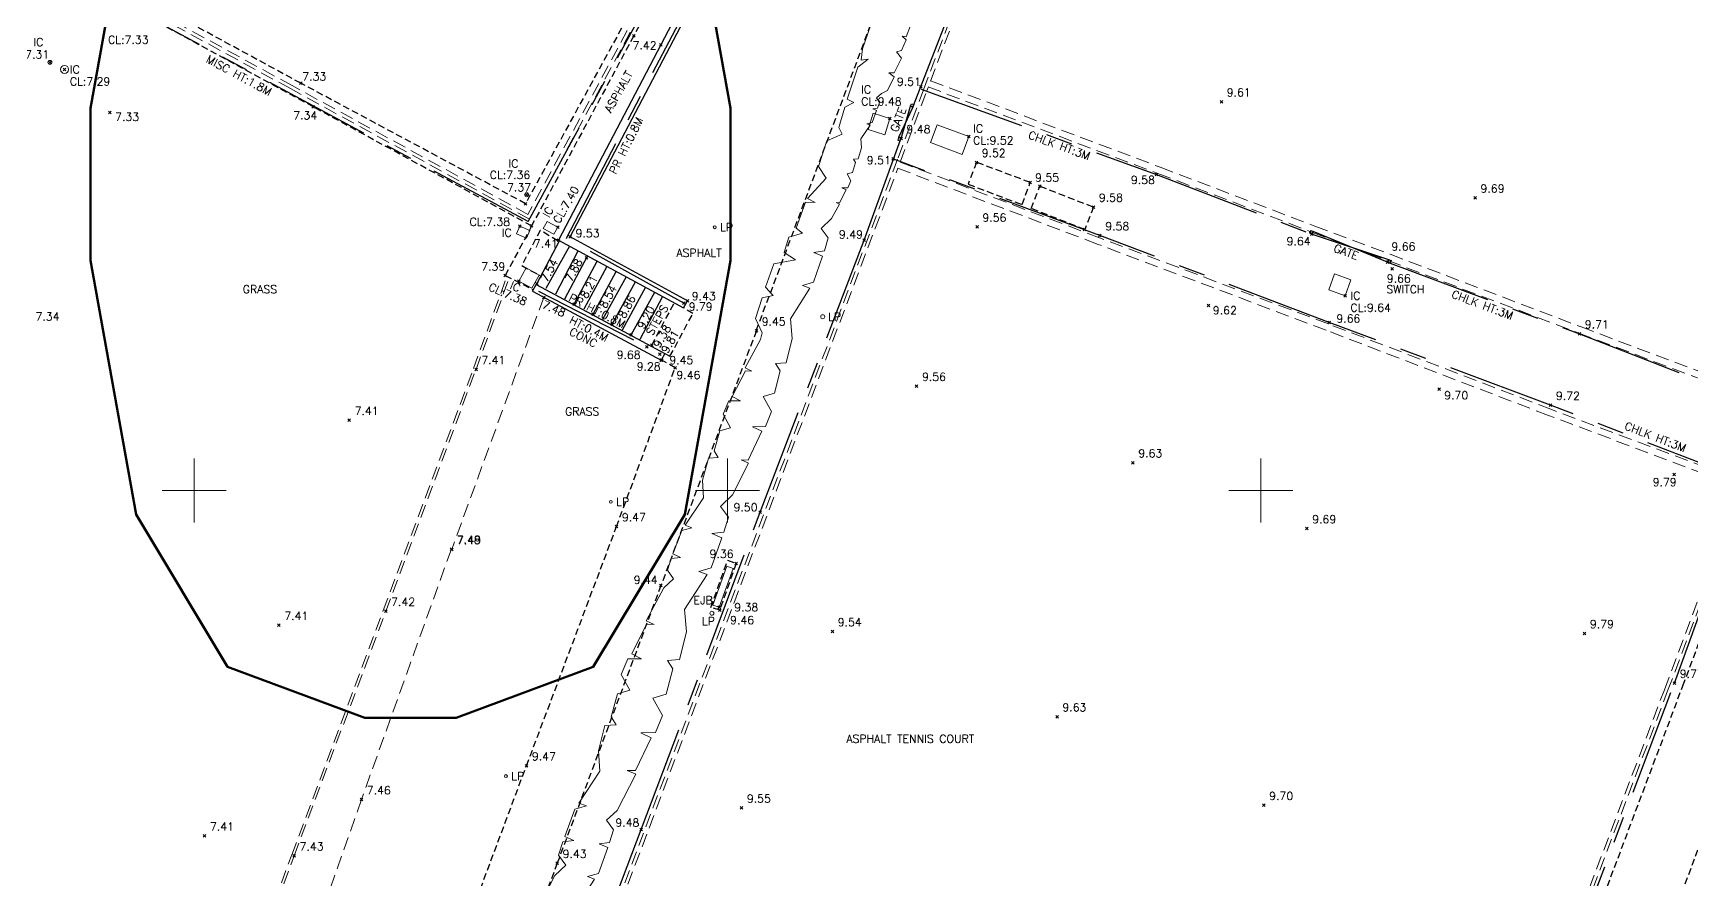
# Model space of a CAD drawing. Extents: x 521064 to 521635, y 174590 to 175241.
# Drawn here: x 521354 to 521416.2, y 174965.4 to 174997.1 of the extents above; entities that cross this region are included whole.
import ezdxf
from ezdxf.enums import TextEntityAlignment as Align

# ---------------------------------------------------------------- set-up
doc = ezdxf.new("R2010")
doc.units = 0
doc.header["$PDMODE"] = 3
doc.header["$PDSIZE"] = 0.05
for name, pattern in [('Centre', [7, 4, -1, 1, -1]), ('DASHED', [0.75, 0.5, -0.25]), ('HIDDEN', [0.375, 0.25, -0.125])]:
    doc.linetypes.add(name, pattern=pattern)
doc.layers.get('0').update_dxf_attribs({"linetype": 'CONTINUOUS', "lineweight": 18})
for name, color, linetype, lineweight in [('I031G_SURVEY-GRID', 7, 'CONTINUOUS', 18), ('I901G_TITLE-SHEET', 7, 'CONTINUOUS', 18), ('I904G_HATCHING', 62, 'CONTINUOUS', 18), ('I910T_TXT-GEN-S', 7, 'CONTINUOUS', 13), ('I923G_SURVEY-POINT', 7, 'CONTINUOUS', 18), ('I923T_SURVEY-LEVEL', 7, 'CONTINUOUS', 13), ('I960G_COVER', 1, 'CONTINUOUS', 18), ('I960T_COVER-TXT', 1, 'CONTINUOUS', 13), ('I963G_SW', 200, 'DASHED', 18), ('I976G_ST-FURN', 220, 'CONTINUOUS', 18), ('I976T_ST-FURN-TXT', 220, 'CONTINUOUS', 13), ('I991G_SLOPE', 21, 'DASHED', 18), ('I995G_VEGETATION', 102, 'CONTINUOUS', 18)]:
    doc.layers.add(name, color=color, linetype=linetype, lineweight=lineweight)
for name, color, linetype in [('I240G_STAIR', 10, 'CONTINUOUS'), ('I280G_BLDG-FRAME', 7, 'HIDDEN'), ('I940G_SURFACE', 200, 'HIDDEN'), ('I971G_FENCE', 5, 'Centre'), ('I972G_WALL', 10, 'CONTINUOUS'), ('I973G_GATE', 20, 'CONTINUOUS')]:
    doc.layers.add(name, color=color, linetype=linetype)
doc.styles.add('MONOTXT', font='simplex.shx')
doc.styles.get("Standard").update_dxf_attribs({"font": 'simplex.shx'})

# ---------------------------------------------------------------- blocks, each defined once
blk = doc.blocks.new('HEL Vegitation')
at = {"color": 0, "linetype": 'ByBlock'}
blk.add_polyline3d([(0, 0, 0), (0.0922, -0.0113, 0), (0.0935, 0.0101, 0), (0.0995, -0.0077, 0), (0.1821, -0.0154, 0), (0.1845, 0.0113, 0), (0.197, -0.0202, 0), (0.2387, -0.0214, 0), (0.2678, 0.0125, 0), (0.2868, -0.0125, 0), (0.3463, -0.0065, 0), (0.3601, 0.0113, 0), (0.3714, -0.0138, 0), (0.4361, -0.0065, 0), (0.4826, 0.015, 0), (0.5749, -0.0053, 0), (0.5749, 0.015, 0), (0.5927, -0.0089, 0), (0.6647, -0.0077, 0), (0.6659, 0.0166, 0), (0.6788, -0.0077, 0), (0.714, -0.0053, 0), (0.7306, 0.0202, 0), (0.7646, 0.0036, 0)], dxfattribs=at)
blk = doc.blocks.new('HER Vegitation')
at = {"color": 0, "linetype": 'ByBlock'}
blk.add_polyline3d([(-0.00004, -0.00003, 0), (0.00496, 0.00717, 0), (0.01646, 0.00967, 0), (0.02056, 0.00527, 0), (0.02246, 0.01117, 0), (0.03586, 0.01367, 0), (0.04366, 0.00467, 0), (0.04396, 0.01187, 0), (0.05246, 0.01397, 0), (0.05806, 0.00867, 0), (0.05866, 0.01307, 0), (0.07366, 0.01587, 0), (0.07616, 0.01117, 0), (0.07586, 0.01587, 0), (0.09056, 0.01277, 0), (0.09396, 0.01967, 0), (0.10836, 0.02277, 0), (0.11586, 0.01747, 0), (0.11806, 0.02087, 0), (0.12926, 0.02367, 0), (0.13396, 0.02057, 0), (0.13366, 0.02467, 0), (0.15176, 0.02867, 0), (0.15836, 0.02587, 0), (0.15586, 0.02897, 0), (0.16176, 0.03147, 0), (0.17966, 0.03497, 0), (0.18366, 0.03187, 0)], dxfattribs=at)

msp = doc.modelspace()

# ---------------------------------------------------------------- hatches: boundary and pattern name
at = {"layer": 'I904G_HATCHING'}
h = msp.add_hatch(dxfattribs=at)
h.set_pattern_fill('ANSI31', color=256, scale=0.05, angle=325, style=0)
h.paths.add_polyline_path([(521444.647, 174870.129), (521444.767, 174870.488), (521444.74, 174870.5), (521448.45, 174880.371), (521449.941, 174884.328), (521450.825, 174886.529), (521450.847, 174886.52), (521450.926, 174886.782), (521450.891, 174886.795), (521451.299, 174887.88), (521451.756, 174889.095), (521452.087, 174889.949), (521456.936, 174902.777), (521456.966, 174902.77), (521457.046, 174902.981), (521457.017, 174902.992), (521457.914, 174905.372), (521457.945, 174905.361), (521458.022, 174905.548), (521457.983, 174905.561), (521458.276, 174906.369), (521462.956, 174918.783), (521466.072, 174927.188), (521464.076, 174927.947), (521468.769, 174940.432, 0.955868), (521469.475, 174942.331), (521471.148, 174946.743), (521474.224, 174954.819), (521476.207, 174954.068), (521476.515, 174954.891), (521477.009, 174956.195), (521478.199, 174959.33), (521484.138, 174974.996), (521479.855, 174976.619), (521476.932, 174977.669), (521452.975, 174986.679), (521435.919, 174993.099), (521428.128, 174972.416), (521429.781, 174971.785), (521430.021, 174971.695), (521433.184, 174970.506), (521434.896, 174969.868), (521438.341, 174968.558), (521441.761, 174967.264), (521445.161, 174965.981), (521448.596, 174964.682), (521455.487, 174962.087), (521455.476, 174962.053), (521458.891, 174960.794), (521462.306, 174959.518), (521465.737, 174958.179), (521469.249, 174956.851), (521468.581, 174955.061), (521467.259, 174951.617), (521465.972, 174948.192), (521464.688, 174944.765), (521463.391, 174941.344), (521462.079, 174937.939), (521459.635, 174931.417), (521459.531, 174931.156), (521458.957, 174929.762), (521455.448, 174931.078), (521445.427, 174934.864), (521445.465, 174934.963), (521438.391, 174937.632), (521438.321, 174937.524), (521426.616, 174941.938), (521417.773, 174945.266), (521416.325, 174941.546), (521415.787, 174940.154), (521415.691, 174939.877), (521414.834, 174937.565), (521414.715, 174937.25), (521412.878, 174932.304), (521410.966, 174927.233), (521411.009, 174927.217), (521410.308, 174925.256), (521409.793, 174923.815), (521409.59, 174923.888), (521409.494, 174923.62), (521409.698, 174923.548), (521409.18, 174922.188), (521408.779, 174921.257), (521408.62, 174921.301), (521408.527, 174921.035), (521408.66, 174920.981), (521406.041, 174913.956), (521403.64, 174907.539), (521403.456, 174907.607), (521403.356, 174907.319), (521403.545, 174907.242), (521403.116, 174906.1), (521402.687, 174904.959), (521402.489, 174905.026), (521402.381, 174904.749), (521402.512, 174904.698), (521400.204, 174898.475), (521397.783, 174892.059), (521397.488, 174891.278), (521397.359, 174891.328), (521397.239, 174891.054), (521397.38, 174890.992), (521396.52, 174888.719), (521396.373, 174888.768), (521396.268, 174888.45), (521396.4, 174888.401), (521395.133, 174885.032), (521394.064, 174882.186), (521391.344, 174874.988), (521391.205, 174875.039), (521391.1, 174874.758), (521391.239, 174874.706), (521390.381, 174872.417), (521390.233, 174872.468), (521390.129, 174872.209), (521390.282, 174872.151), (521389.991, 174871.374), (521387.524, 174864.847), (521385.209, 174858.708), (521385.068, 174858.75), (521384.958, 174858.474), (521385.136, 174858.407), (521384.273, 174856.101), (521384.088, 174856.17), (521383.989, 174855.89), (521384.052, 174855.867), (521381.594, 174849.288), (521380.194, 174845.644), (521379.181, 174842.622), (521379.088, 174842.652), (521379.001, 174842.443), (521378.918, 174842.471), (521378.816, 174842.195), (521378.98, 174842.128), (521378.557, 174841.01), (521378.112, 174839.834), (521377.944, 174839.891), (521377.84, 174839.615), (521383.072, 174837.632), (521382.984, 174837.365), (521384.935, 174836.605), (521385.08, 174836.977), (521386.169, 174836.562), (521388.506, 174835.674), (521388.352, 174835.271), (521393.371, 174833.441), (521399.888, 174830.984), (521407.686, 174828.049), (521413.363, 174825.908), (521419.126, 174823.735), (521420.925, 174823.05), (521421.045, 174823.324), (521426.282, 174821.35), (521427.354, 174824.203), (521427.32, 174824.215), (521427.478, 174824.647), (521431.499, 174835.309), (521432.254, 174837.309), (521433.387, 174840.315), (521433.432, 174840.298), (521433.501, 174840.492), (521433.46, 174840.512), (521434.167, 174842.391), (521436.187, 174847.758), (521438.541, 174854), (521438.591, 174853.981), (521438.659, 174854.174), (521438.603, 174854.195), (521439.179, 174855.772), (521439.467, 174856.559), (521439.537, 174856.534), (521439.624, 174856.779), (521439.578, 174856.801), (521442.591, 174864.822), (521444.411, 174869.65), (521444.599, 174870.147)])
h.paths.add_polyline_path([(521438.717, 174857.381), (521435.251, 174848.11), (521431.729, 174838.752), (521425.657, 174822.654), (521420.511, 174824.595), (521420.393, 174824.326), (521413.716, 174826.844), (521400.241, 174831.919), (521394.66, 174834.024), (521394.785, 174834.358), (521384.508, 174838.264), (521384.366, 174837.9), (521384.23, 174837.953), (521384.32, 174838.228), (521379.294, 174840.133), (521380.232, 174842.61), (521381.135, 174845.306), (521382.53, 174848.934), (521384.99, 174855.516), (521386.144, 174858.355), (521388.459, 174864.494), (521390.927, 174871.022), (521392.331, 174874.771), (521412.215, 174927.383), (521413.816, 174931.956), (521415.653, 174936.902), (521416.719, 174939.791), (521418.346, 174943.982), (521426.264, 174941.002), (521426.263, 174941.002), (521437.969, 174936.588), (521445.074, 174933.929), (521459.59, 174928.444), (521463.016, 174937.589), (521465.624, 174944.414), (521466.908, 174947.841), (521469.518, 174954.712), (521470.534, 174957.435), (521466.09, 174959.114), (521462.656, 174960.455), (521459.241, 174961.73), (521455.839, 174963.023), (521448.948, 174965.618), (521445.514, 174966.917), (521442.114, 174968.2), (521438.696, 174969.492), (521429.424, 174973.021), (521436.502, 174991.811), (521452.622, 174985.743), (521482.836, 174974.381), (521475.623, 174955.358), (521473.644, 174956.108), (521470.213, 174947.099), (521468.539, 174942.685), (521467.833, 174940.784), (521462.789, 174927.366), (521464.79, 174926.606), (521462.019, 174919.134), (521457.341, 174906.722), (521456, 174903.131), (521451.152, 174890.302), (521449.005, 174884.68), (521444.766, 174873.426), (521443.663, 174870.5)], flags=16)

# ---------------------------------------------------------------- linework, layer by layer
at = {"layer": 'I031G_SURVEY-GRID'}
for p, q in [((521360, 174981.2), (521360, 174978.8)), ((521380, 174981.2), (521380, 174978.8)), ((521400, 174981.2), (521400, 174978.8)), ((521358.8, 174980), (521361.2, 174980)), ((521378.8, 174980), (521381.2, 174980)), ((521398.8, 174980), (521401.2, 174980))]:
    msp.add_line(p, q, dxfattribs=at)
at = {"layer": 'I240G_STAIR'}
for points in [[(521372.848, 174987.747, 7.537), (521373.696, 174989.359, 7.542)], [(521374.066, 174989.159, 7.722), (521373.185, 174987.568, 7.709)], [(521373.556, 174987.369, 7.882), (521374.39, 174988.984, 7.885)], [(521374.744, 174988.793, 8.049), (521373.881, 174987.176, 8.051)], [(521374.25, 174986.981, 8.212), (521375.112, 174988.594, 8.219)], [(521375.475, 174988.399, 8.367), (521374.607, 174986.796, 8.369)], [(521374.961, 174986.613, 8.536), (521375.825, 174988.209, 8.531)], [(521376.19, 174988.012, 8.69), (521375.313, 174986.408, 8.693)], [(521375.668, 174986.235, 8.857), (521376.548, 174987.819, 8.865)], [(521376.919, 174987.619, 9.028), (521376.049, 174986.011, 9.01)], [(521376.386, 174985.835, 9.2), (521377.267, 174987.431, 9.202)], [(521377.558, 174987.274, 9.383), (521376.709, 174985.663, 9.383)]]:
    msp.add_polyline3d(points, dxfattribs=at)
at = {"layer": 'I280G_BLDG-FRAME'}
for points in [[(521391.347, 174991.547, 9.55), (521389.327, 174992.303, 9.52), (521389.018, 174991.479, 9.692), (521391.039, 174990.722, 9.721)], [(521391.709, 174991.409, 9.55), (521393.721, 174990.627, 9.579), (521393.394, 174989.787, 9.572), (521391.383, 174990.57, 9.543)]]:
    msp.add_polyline3d(points, close=True, dxfattribs=at)
at = {"layer": 'I923G_SURVEY-POINT'}
for p in [(521376.481, 174997.045, 7.382), (521377.49, 174996.709, 7.418), (521354.589, 174996.048, 7.309), (521355.134, 174995.785, 7.286), (521363.995, 174995.269, 7.334), (521387.243, 174995.13, 9.51), (521398.515, 174994.573, 9.611), (521356.832, 174994.176, 7.331), (521364.459, 174994.384, 7.336), (521386.087, 174993.95, 9.48), (521386.507, 174993.199, 9.479), (521389.048, 174993.267, 9.517), (521386.213, 174992.439, 9.506), (521389.327, 174992.303, 9.52), (521391.347, 174991.547, 9.55), (521391.709, 174991.409, 9.55), (521396.078, 174991.845, 9.581), (521372.462, 174991.085, 7.362), (521408.033, 174990.968, 9.688), (521372.422, 174990.752, 7.371), (521393.721, 174990.627, 9.579), (521372.204, 174989.909, 7.383), (521372.648, 174989.918, 7.383), (521373.632, 174989.868, 7.395), (521389.353, 174989.88, 9.559), (521393.387, 174989.79, 9.572), (521393.962, 174989.557, 9.578), (521401.908, 174989.614, 9.635), (521373.652, 174989.383, 7.406), (521374.101, 174989.514, 9.526), (521385.125, 174989.385, 9.495), (521374.706, 174988.722, 8.049), (521404.75, 174988.563, 9.661), (521404.924, 174988.306, 9.664), (521371.662, 174988.066, 7.394), (521372.176, 174987.843, 7.384), (521372.848, 174987.747, 7.537), (521373.102, 174987.236, 7.48), (521378.489, 174987.11, 9.431), (521403.157, 174987.303, 9.642), (521374.25, 174986.981, 8.212), (521374.961, 174986.613, 8.536), (521378.352, 174987.021, 9.793), (521398.036, 174986.934, 9.625), (521375.668, 174986.235, 8.857), (521376.386, 174985.835, 9.2), (521381.077, 174985.982, 9.447), (521402.553, 174986.303, 9.657), (521411.942, 174985.878, 9.712), (521376.972, 174985.391, 9.677), (521377.153, 174985.451, 9.375), (521377.455, 174985.106, 9.815), (521377.506, 174984.882, 9.278), (521377.534, 174984.889, 9.452), (521378.03, 174984.599, 9.462), (521370.564, 174984.542, 7.412), (521387.088, 174983.91, 9.557), (521406.678, 174983.795, 9.698), (521410.861, 174983.2, 9.719), (521365.813, 174982.635, 7.409), (521395.2, 174981.042, 9.628), (521415.493, 174980.6, 9.792), (521381.222, 174979.183, 9.5), (521375.834, 174978.644, 9.47), (521401.721, 174978.572, 9.691), (521369.642, 174977.806, 7.479), (521369.653, 174977.789, 7.487), (521380.321, 174977.262, 9.358), (521377.495, 174976.435, 9.441), (521367.18, 174975.472, 7.423), (521379.68, 174975.622, 9.457), (521379.702, 174975.508, 9.384), (521363.176, 174974.945, 7.409), (521383.928, 174974.709, 9.543), (521412.135, 174974.643, 9.79), (521415.502, 174972.78, 9.77), (521392.352, 174971.52, 9.631), (521372.459, 174969.683, 9.469), (521366.268, 174968.41, 7.463), (521380.523, 174968.097, 9.552), (521400.108, 174968.197, 9.699), (521376.763, 174967.287, 9.478), (521360.388, 174967.052, 7.413), (521363.748, 174966.307, 7.43), (521373.612, 174966.027, 9.428)]:
    msp.add_point(p, dxfattribs=at)
at = {"layer": 'I940G_SURFACE'}
for points in [[(521356.337, 174999.428, 7.284), (521361.032, 175008.133, 7.28), (521364.693, 175014.932, 7.284), (521369.737, 175024.224, 7.291), (521373.76, 175031.675, 7.258), (521380.889, 175027.815, 7.301), (521389.868, 175022.942, 7.357), (521386.419, 175016.557, 7.388), (521382.313, 175008.988, 7.393), (521376.56, 174998.317, 7.389), (521372.422, 174990.752, 7.371), (521363.995, 174995.269, 7.334)], [(521379.702, 174975.508, 9.384), (521379.373, 174975.616, 9.365), (521380.001, 174977.385, 9.362), (521380.321, 174977.262, 9.358)]]:
    msp.add_polyline3d(points, close=True, dxfattribs=at)
for points in [[(521381.076, 174985.994, 9.445), (521385.284, 174997.245, 9.465), (521389.212, 175007.548, 9.474), (521393.722, 175019.698, 9.492), (521395.538, 175024.533, 9.514)], [(521390.651, 175023.127, 7.362), (521387.008, 175016.406, 7.38), (521382.061, 175007.296, 7.391), (521376.481, 174997.045, 7.382), (521372.648, 174989.918, 7.383), (521364.459, 174994.384, 7.336), (521355.532, 174999.236, 7.291)], [(521372.66, 174989.931, 7.382), (521371.662, 174988.066, 7.394), (521372.702, 174987.525, 7.386)], [(521373.633, 174989.363, 7.406), (521372.972, 174989.752, 7.395), (521372.282, 174988.436, 7.397), (521372.956, 174988.059, 7.393)], [(521377.153, 174985.451, 9.375), (521377.995, 174987.023, 9.375)], [(521377.643, 174985.138, 9.278), (521377.837, 174985.034, 9.431), (521378.694, 174986.63, 9.427), (521378.351, 174986.846, 9.388)], [(521381.077, 174985.982, 9.447), (521377.495, 174976.435, 9.441), (521373.612, 174966.027, 9.428), (521369.779, 174955.882, 9.428), (521367.496, 174949.855, 9.426), (521362.735, 174937.177, 9.431), (521359.239, 174927.957, 9.436), (521355.335, 174917.539, 9.435), (521352.13, 174909.019, 9.437), (521348.759, 174900.26, 9.442), (521346.357, 174893.985, 9.433)], [(521352.052, 174915.535, 9.466), (521355.68, 174925.101, 9.495), (521359.063, 174933.936, 9.476), (521362.475, 174942.986, 9.462), (521365.975, 174952.457, 9.455), (521369.281, 174961.2, 9.465), (521372.459, 174969.683, 9.469), (521375.834, 174978.644, 9.47), (521378.03, 174984.599, 9.462), (521377.534, 174984.889, 9.452)], [(521406.927, 174949.213, 9.77), (521408.748, 174953.887, 9.788), (521411.934, 174962.362, 9.787), (521415.821, 174972.674, 9.785), (521419.579, 174982.655, 9.798)], [(521422.236, 174982.02, 9.854), (521419.861, 174975.709, 9.842), (521419.963, 174975.677, 9.834), (521418.874, 174972.779, 9.851), (521418.75, 174972.831, 9.846), (521416.247, 174966.18, 9.848), (521411.018, 174952.237, 9.83), (521409.394, 174948.101, 9.823), (521409.394, 174948.101, 9.823)]]:
    msp.add_polyline3d(points, dxfattribs=at)
at = {"layer": 'I960G_COVER'}
for points in [[(521386.087, 174993.95, 9.48), (521385.894, 174993.339, 9.483), (521385.266, 174993.537, 9.458), (521385.459, 174994.148, 9.456)], [(521389.048, 174993.267, 9.517), (521387.863, 174993.714, 9.511), (521387.612, 174993.048, 9.508), (521388.797, 174992.601, 9.514)], [(521372.204, 174989.909, 7.383), (521372.578, 174989.749, 7.394), (521372.455, 174989.463, 7.397), (521372.081, 174989.623, 7.386)], [(521373.632, 174989.868, 7.395), (521373.233, 174990.089, 7.399), (521373.087, 174989.825, 7.393), (521373.486, 174989.604, 7.39)], [(521372.176, 174987.843, 7.384), (521372.444, 174988.342, 7.39), (521372.932, 174988.079, 7.393), (521372.663, 174987.581, 7.387)], [(521403.157, 174987.303, 9.642), (521402.54, 174987.528, 9.649), (521402.755, 174988.118, 9.641), (521403.372, 174987.893, 9.634)]]:
    msp.add_polyline3d(points, close=True, dxfattribs=at)
for centre, radius in [((521354.589, 174996.048, 7.309), 0.075), ((521355.134, 174995.785, 7.286), 0.15), ((521372.462, 174991.085, 7.362), 0.075)]:
    msp.add_circle(centre, radius, dxfattribs=at)
at = {"layer": 'I963G_SW'}
for p, q in [((521387.346, 174995.025, 9.506), (521392.174, 175007.785, 9.514)), ((521392.296, 175007.739, 9.514), (521387.468, 174994.979, 9.506)), ((521373.228, 174957.567, 9.482), (521386.396, 174992.478, 9.506)), ((521373.35, 174957.522, 9.482), (521386.384, 174992.079, 9.506))]:
    msp.add_line(p, q, dxfattribs=at)
msp.add_polyline3d([(521355.828, 174999.301, 7.28), (521360.555, 175008.054, 7.275), (521364.45, 175015.247, 7.281), (521369.586, 175024.699, 7.289), (521373.617, 175032.164, 7.262), (521381.374, 175027.972, 7.306), (521390.363, 175023.095, 7.369), (521386.617, 175016.184, 7.381), (521382.301, 175008.217, 7.389), (521376.704, 174997.839, 7.381), (521372.566, 174990.176, 7.376), (521363.604, 174995.066, 7.323)], close=True, dxfattribs=at)
for points in [[(521356.004, 174999.353, 7.28), (521360.669, 175007.993, 7.275), (521364.564, 175015.185, 7.281), (521369.7, 175024.637, 7.289), (521373.67, 175031.988, 7.262), (521381.312, 175027.858, 7.306), (521390.186, 175023.043, 7.369), (521386.502, 175016.246, 7.381), (521382.187, 175008.279, 7.389), (521376.59, 174997.901, 7.381), (521372.513, 174990.352, 7.376), (521363.666, 174995.18, 7.323), (521356.004, 174999.353, 7.281)], [(521387.609, 174995.363, 9.505), (521396.226, 174992.117, 9.582), (521402.026, 174989.911, 9.636), (521404.847, 174988.854, 9.661), (521412.007, 174986.133, 9.714), (521419.269, 174983.395, 9.78)], [(521386.396, 174992.478, 9.506), (521387.346, 174995.025, 9.506)], [(521386.473, 174992.313, 9.507), (521387.468, 174994.979, 9.506)], [(521387.521, 174995.129, 9.505), (521396.138, 174991.883, 9.582), (521401.937, 174989.678, 9.636), (521404.759, 174988.62, 9.661), (521411.918, 174985.899, 9.714), (521419.181, 174983.162, 9.78)], [(521418.018, 174980.1, 9.782), (521410.783, 174982.813, 9.718), (521402.44, 174986.01, 9.657), (521393.857, 174989.24, 9.577), (521386.384, 174992.079, 9.507)], [(521418.106, 174980.335, 9.782), (521410.871, 174983.047, 9.718), (521402.53, 174986.243, 9.657), (521393.945, 174989.474, 9.577), (521386.473, 174992.313, 9.507)], [(521351.908, 174934.693, 7.426), (521355.607, 174944.676, 7.437), (521359.048, 174953.924, 7.426), (521360.407, 174957.546, 7.435), (521363.652, 174966.335, 7.43), (521367.084, 174975.5, 7.423), (521370.467, 174984.569, 7.412), (521371.726, 174988.033, 7.4)], [(521352.004, 174934.665, 7.426), (521355.704, 174944.649, 7.437), (521359.144, 174953.897, 7.426), (521360.503, 174957.518, 7.435), (521363.748, 174966.307, 7.43), (521367.18, 174975.472, 7.423), (521370.564, 174984.542, 7.412), (521371.815, 174987.987, 7.4)], [(521404.867, 174945.258, 9.779), (521408.387, 174954.576, 9.779), (521411.259, 174962.301, 9.776), (521415.129, 174972.532, 9.777), (521419.065, 174983.002, 9.78)], [(521404.988, 174945.212, 9.779), (521408.509, 174954.53, 9.779), (521411.381, 174962.256, 9.776), (521415.25, 174972.486, 9.777), (521419.187, 174982.956, 9.78)]]:
    msp.add_polyline3d(points, dxfattribs=at)
at = {"layer": 'I971G_FENCE'}
for points in [[(521378.352, 174987.021, 9.793), (521373.96, 174989.465, 9.808), (521378.982, 174999.091, 9.775), (521385.203, 175011.034, 9.777), (521389.493, 175019.161, 9.788), (521392.774, 175025.539, 9.791)], [(521372.521, 174990.08, 7.417), (521390.605, 175023.196, 7.391)], [(521386.951, 174994.372, 9.511), (521389.972, 175002.146, 9.503), (521393.396, 175011.351, 9.5), (521397.598, 175022.519, 9.507)], [(521372.521, 174990.08, 7.421), (521355.583, 174999.203, 7.322)], [(521387.26, 174995.052, 9.504), (521396.078, 174991.845, 9.581), (521401.908, 174989.614, 9.635)], [(521372.906, 174957.121, 9.471), (521376.763, 174967.287, 9.478), (521381.222, 174979.183, 9.5), (521385.125, 174989.385, 9.495), (521386.507, 174993.199, 9.479)], [(521418.242, 174980.349, 9.776), (521410.861, 174983.2, 9.719), (521402.553, 174986.303, 9.657), (521393.962, 174989.557, 9.578), (521386.237, 174992.419, 9.507)], [(521404.75, 174988.563, 9.661), (521411.942, 174985.878, 9.712), (521419.271, 174983.024, 9.774)], [(521372.913, 174987.477, 7.818), (521376.972, 174985.391, 9.677)], [(521390.657, 174951.311, 9.632), (521398.253, 174948.425, 9.722), (521405.275, 174945.786, 9.775), (521408.181, 174953.3, 9.775), (521411.474, 174962.146, 9.775), (521415.502, 174972.78, 9.77), (521418.239, 174980.326, 9.779)]]:
    msp.add_polyline3d(points, dxfattribs=at)
at = {"layer": 'I972G_WALL'}
msp.add_polyline3d([(521378.489, 174987.11, 9.431), (521374.101, 174989.514, 9.526), (521379.384, 174999.577, 9.513), (521385.773, 175011.784, 9.566), (521389.913, 175019.681, 9.534), (521392.956, 175025.516, 9.498), (521392.669, 175025.647, 9.233), (521391.366, 175023.203, 8.172), (521391.187, 175022.882, 7.367), (521387.622, 175016.072, 7.417), (521382.667, 175006.597, 7.453), (521377.49, 174996.709, 7.418), (521373.652, 174989.383, 7.406), (521378.351, 174986.846, 9.388)], close=True, dxfattribs=at)
for points in [[(521372.687, 174987.467, 7.384), (521372.824, 174987.723, 7.384), (521377.643, 174985.138, 9.278), (521377.506, 174984.882, 9.278)], [(521372.687, 174987.467, 7.384), (521377.506, 174984.882, 9.278)]]:
    msp.add_polyline3d(points, dxfattribs=at)
at = {"layer": 'I973G_GATE'}
for points, elevation in [([(521386.507, 174993.199), (521386.413, 174993.234), (521386.378, 174993.14), (521386.471, 174993.105), (521386.507, 174993.199), (521386.854, 174994.407), (521386.89, 174994.501), (521386.983, 174994.466), (521386.948, 174994.372), (521386.854, 174994.407), (521386.948, 174994.372), (521386.413, 174993.234)], 9.479), ([(521401.918, 174989.611), (521401.953, 174989.705), (521401.859, 174989.739), (521401.824, 174989.646), (521401.918, 174989.611), (521404.784, 174988.657), (521404.878, 174988.622), (521404.843, 174988.528), (521404.75, 174988.563), (521404.784, 174988.657), (521404.75, 174988.563), (521401.953, 174989.705)], 9.661)]:
    msp.add_lwpolyline(points, dxfattribs=dict(at, elevation=elevation))
at = {"layer": 'I976G_ST-FURN'}
msp.add_polyline3d([(521379.68, 174975.622, 9.457), (521380.206, 174977.079, 9.505), (521379.976, 174977.162, 9.485), (521379.451, 174975.704, 9.437)], close=True, dxfattribs=at)
for centre, radius in [((521379.518, 174989.868, 9.481), 0.055), ((521383.565, 174986.515, 9.368), 0.075), ((521375.62, 174979.576, 9.314), 0.055), ((521379.408, 174975.397, 9.334), 0.075), ((521371.687, 174969.293, 9.291), 0.055)]:
    msp.add_circle(centre, radius, dxfattribs=at)
at = {"layer": 'I991G_SLOPE'}
msp.add_polyline3d([(521373.102, 174987.236, 7.48), (521369.653, 174977.789, 7.487), (521369.642, 174977.806, 7.479), (521366.268, 174968.41, 7.463), (521362.967, 174959.047, 7.48), (521358.436, 174947.293, 7.479), (521354.607, 174937.481, 7.509), (521351.058, 174928.102, 7.518), (521347.413, 174918.585, 7.496), (521343.773, 174910.212, 7.439), (521341.83, 174905.901, 7.416)], dxfattribs=at)
at = {"layer": 'I995G_VEGETATION'}
msp.add_line((521381.237, 174985.66, 9.444), (521381.3, 174985.906, 9.451), dxfattribs=at)
at = {"layer": 'I995G_VEGETATION', "elevation": 9.411}
msp.add_lwpolyline([(521385.764, 174994.884), (521385.99, 174994.99), (521386.245, 174995.509), (521386.048, 174995.663), (521386.248, 174995.656), (521386.525, 174996.212), (521386.332, 174996.442), (521386.525, 174996.497), (521386.695, 174996.898), (521386.548, 174997.034), (521386.695, 174997.005), (521387.016, 174997.862), (521386.901, 174998), (521387.042, 174997.949), (521387.185, 174998.779)], dxfattribs=at)

# ---------------------------------------------------------------- block references
at = {"layer": 'I995G_VEGETATION', "linetype": 'Continuous'}
for name, p, xscale, yscale, zscale, rotation in [('HER Vegitation', (521381.3, 174985.909, 9.451), 68.56136169478249, 68.56136169478249, 68.56136169478249, 59.55326490378874), ('HEL Vegitation', (521383.898, 174990.196, 9.411), 6.599209235123399, 6.599209235123399, 6.599209235123399, 68.02257344923684), ('HEL Vegitation', (521380.179, 174979.833, 9.421), 14.39954558765319, 14.39954558765319, 14.39954558765319, 69.98734291249687), ('HEL Vegitation', (521381.237, 174985.66, 9.444), 13.06526451927733, 13.06526451927733, 13.06526451927733, 248.4145347580169), ('HEL Vegitation', (521375.857, 174968.006, 9.413), 16.46759062998969, 16.46759062998969, 16.46759062998969, 69.6541677901407), ('HEL Vegitation', (521377.606, 174976.353, 9.434), 15.09463377863364, 15.09463377863364, 15.09463377863364, 248.9681714514454), ('HEL Vegitation', (521372.023, 174957.767, 9.44), 14.29914883600843, 14.29914883600843, 14.29914883600843, 69.1965406420614), ('HEL Vegitation', (521373.515, 174965.561, 9.431), 10.06951383901134, 10.06951383901134, 10.06951383901134, 250.0380777032879)]:
    msp.add_blockref(name, p, dxfattribs=dict(at, xscale=xscale, yscale=yscale, zscale=zscale, rotation=rotation))

# ---------------------------------------------------------------- texts
at = {"layer": 'I901G_TITLE-SHEET'}
msp.add_text('A0', height=40, dxfattribs=at).set_placement((521320.104, 174971.479))
at = {"layer": 'I910T_TXT-GEN-S', "style": 'MONOTXT'}
for s, rotation, p in [('MISC HT:1.8M', 331.69188, (521360.41, 174996.075)), ('ASPHALT', 60.53355, (521375.622, 174994.14)), ('PR HT:0.8M', 63.38192, (521375.811, 174991.832)), ('CHLK HT:3M', 340.01598, (521391.244, 174993.212)), ('PR HT:0.8M', 332.79864, (521374.013, 174987.128)), ('CHLK HT:3M', 339.52547, (521407.115, 174987.243)), ('HT:0.4M', 332.51514, (521374.034, 174986.292)), ('STEPS', 60.56458, (521377.185, 174985.782)), ('CONC', 332.51514, (521374.03, 174985.857)), ('CHLK HT:3M', 338.88102, (521413.603, 174982.304))]:
    msp.add_text(s, height=0.3, rotation=rotation, dxfattribs=at).set_placement(p)
for rotation, p in [(69.384, (521386.4, 174993.907)), (339.693, (521403.195, 174988.943))]:
    msp.add_text('GATE', height=0.3, rotation=rotation, dxfattribs=at).set_placement(p, align=Align.MIDDLE)
for s, p in [('ASPHALT', (521378.08, 174988.758)), ('GRASS', (521361.82, 174987.395)), ('SWITCH', (521404.703, 174987.396)), ('GRASS', (521373.902, 174982.811)), ('ASPHALT TENNIS COURT', (521384.453, 174970.541))]:
    msp.add_text(s, height=0.3, dxfattribs=at).set_placement(p)
at = {"layer": 'I923T_SURVEY-LEVEL', "style": 'MONOTXT'}
for s, p in [('CL:7.31', (521353.04, 174996.2, 7.309)), ('CL:7.33', (521356.767, 174996.75, 7.326)), ('7.42', (521376.436, 174996.538, 7.418)), ('CL:7.29', (521355.334, 174995.185, 7.286)), ('7.33', (521364.049, 174995.371, 7.334)), ('9.51', (521386.346, 174995.176, 9.51)), ('CL:9.48', (521385.008, 174994.436, 9.48)), ('9.61', (521398.715, 174994.773, 9.611)), ('7.33', (521357.032, 174993.856, 7.331)), ('7.34', (521363.71, 174993.914, 7.336)), ('9.48', (521386.707, 174993.399, 9.479)), ('CL:9.52', (521389.207, 174992.974, 9.517)), ('9.52', (521389.527, 174992.503, 9.52)), ('9.51', (521385.219, 174992.233, 9.506)), ('CL:7.36', (521371.081, 174991.68, 7.362)), ('7.37', (521371.729, 174991.215, 7.371)), ('9.55', (521391.531, 174991.582, 9.55)), ('9.58', (521395.122, 174991.492, 9.581)), ('9.69', (521408.233, 174991.168, 9.688)), ('9.58', (521393.921, 174990.827, 9.579)), ('CL:7.38', (521370.324, 174989.923, 7.383)), ('9.56', (521389.553, 174990.08, 9.559)), ('9.53', (521374.298, 174989.493, 9.526)), ('9.49', (521384.174, 174989.451, 9.495)), ('9.58', (521394.162, 174989.757, 9.578)), ('7.41', (521372.731, 174989.104, 7.406)), ('9.64', (521400.962, 174989.196, 9.635)), ('9.66', (521404.892, 174988.995, 9.661)), ('7.39', (521370.76, 174988.244, 7.394)), ('9.66', (521404.718, 174987.797, 9.664)), ('9.43', (521378.654, 174987.135, 9.431)), ('7.34', (521354.047, 174986.371, 7.345)), ('9.79', (521378.538, 174986.743, 9.793)), ('9.45', (521381.277, 174986.182, 9.447)), ('9.62', (521398.195, 174986.606, 9.625)), ('9.66', (521402.827, 174986.296, 9.657)), ('CL:9.64', (521403.357, 174986.703, 9.642)), ('9.71', (521412.142, 174986.078, 9.712)), ('9.68', (521375.838, 174984.936, 9.677)), ('7.41', (521370.764, 174984.742, 7.412)), ('9.28', (521376.589, 174984.501, 9.278)), ('9.45', (521377.814, 174984.738, 9.452)), ('9.46', (521378.078, 174984.179, 9.462)), ('9.56', (521387.288, 174984.111, 9.557)), ('9.70', (521406.871, 174983.418, 9.698)), ('9.72', (521411.061, 174983.4, 9.719)), ('7.41', (521366.013, 174982.835, 7.409)), ('9.63', (521395.4, 174981.242, 9.628)), ('9.79', (521414.689, 174980.165, 9.792)), ('9.47', (521376.034, 174978.844, 9.47)), ('9.50', (521380.222, 174979.22, 9.5)), ('9.69', (521401.921, 174978.772, 9.691)), ('7.48', (521369.842, 174978.006, 7.479)), ('7.49', (521369.853, 174977.989, 7.487)), ('9.36', (521379.323, 174977.474, 9.358)), ('9.44', (521376.475, 174976.498, 9.441)), ('7.42', (521367.38, 174975.672, 7.423)), ('7.41', (521363.376, 174975.145, 7.409)), ('9.46', (521380.094, 174974.992, 9.457)), ('9.38', (521380.248, 174975.47, 9.384)), ('9.54', (521384.128, 174974.91, 9.543)), ('9.79', (521412.335, 174974.843, 9.79)), ('9.77', (521415.702, 174972.98, 9.77)), ('9.63', (521392.552, 174971.72, 9.631)), ('9.47', (521372.659, 174969.883, 9.469)), ('7.46', (521366.468, 174968.61, 7.463)), ('9.55', (521380.722, 174968.297, 9.552)), ('9.70', (521400.308, 174968.397, 9.699)), ('7.41', (521360.588, 174967.252, 7.413)), ('9.48', (521375.79, 174967.397, 9.478)), ('7.43', (521363.948, 174966.507, 7.43)), ('9.43', (521373.812, 174966.227, 9.428))]:
    msp.add_text(s, height=0.3, dxfattribs=at).set_placement(p)
for s, rotation, p in [('CL:7.40', 60.23112, (521373.693, 174989.98, 7.395)), ('7.54', 61.67385, (521373.23, 174987.783, 7.537)), ('7.88', 61.67385, (521374.147, 174987.792, 7.882)), ('CL:7.38', 336.77492, (521371.002, 174987.519, 7.384)), ('8.21', 61.67385, (521374.722, 174987.167, 8.212)), ('7.48', 335.77225, (521373.013, 174986.865, 7.48)), ('8.54', 61.67385, (521375.434, 174986.799, 8.536)), ('8.86', 61.67385, (521376.141, 174986.422, 8.857)), ('9.20', 61.67385, (521376.858, 174986.022, 9.2)), ('9.38', 60.25512, (521377.45, 174985.316, 9.375)), ('9.81', 60.25512, (521377.749, 174985.114, 9.815))]:
    msp.add_text(s, height=0.3, rotation=rotation, dxfattribs=at).set_placement(p)
at = {"layer": 'I960T_COVER-TXT', "style": 'MONOTXT'}
for p in [(521353.968, 174996.66), (521355.334, 174995.635), (521385.008, 174994.886), (521389.207, 174993.424), (521371.784, 174992.105), (521371.531, 174989.515), (521403.357, 174987.153)]:
    msp.add_text('IC', height=0.3, dxfattribs=at).set_placement(p)
for rotation, p in [(60.23112, (521373.303, 174990.204)), (336.77492, (521371.81, 174987.578))]:
    msp.add_text('IC', height=0.3, rotation=rotation, dxfattribs=at).set_placement(p)
at = {"layer": 'I976T_ST-FURN-TXT', "style": 'MONOTXT'}
for s, p in [('LP', (521379.718, 174989.718)), ('LP', (521383.765, 174986.365)), ('LP', (521375.82, 174979.426)), ('EJB', (521378.72, 174975.736)), ('LP', (521379.034, 174974.951)), ('LP', (521371.887, 174969.143))]:
    msp.add_text(s, height=0.3, dxfattribs=at).set_placement(p)

doc.saveas('drawing.dxf')
